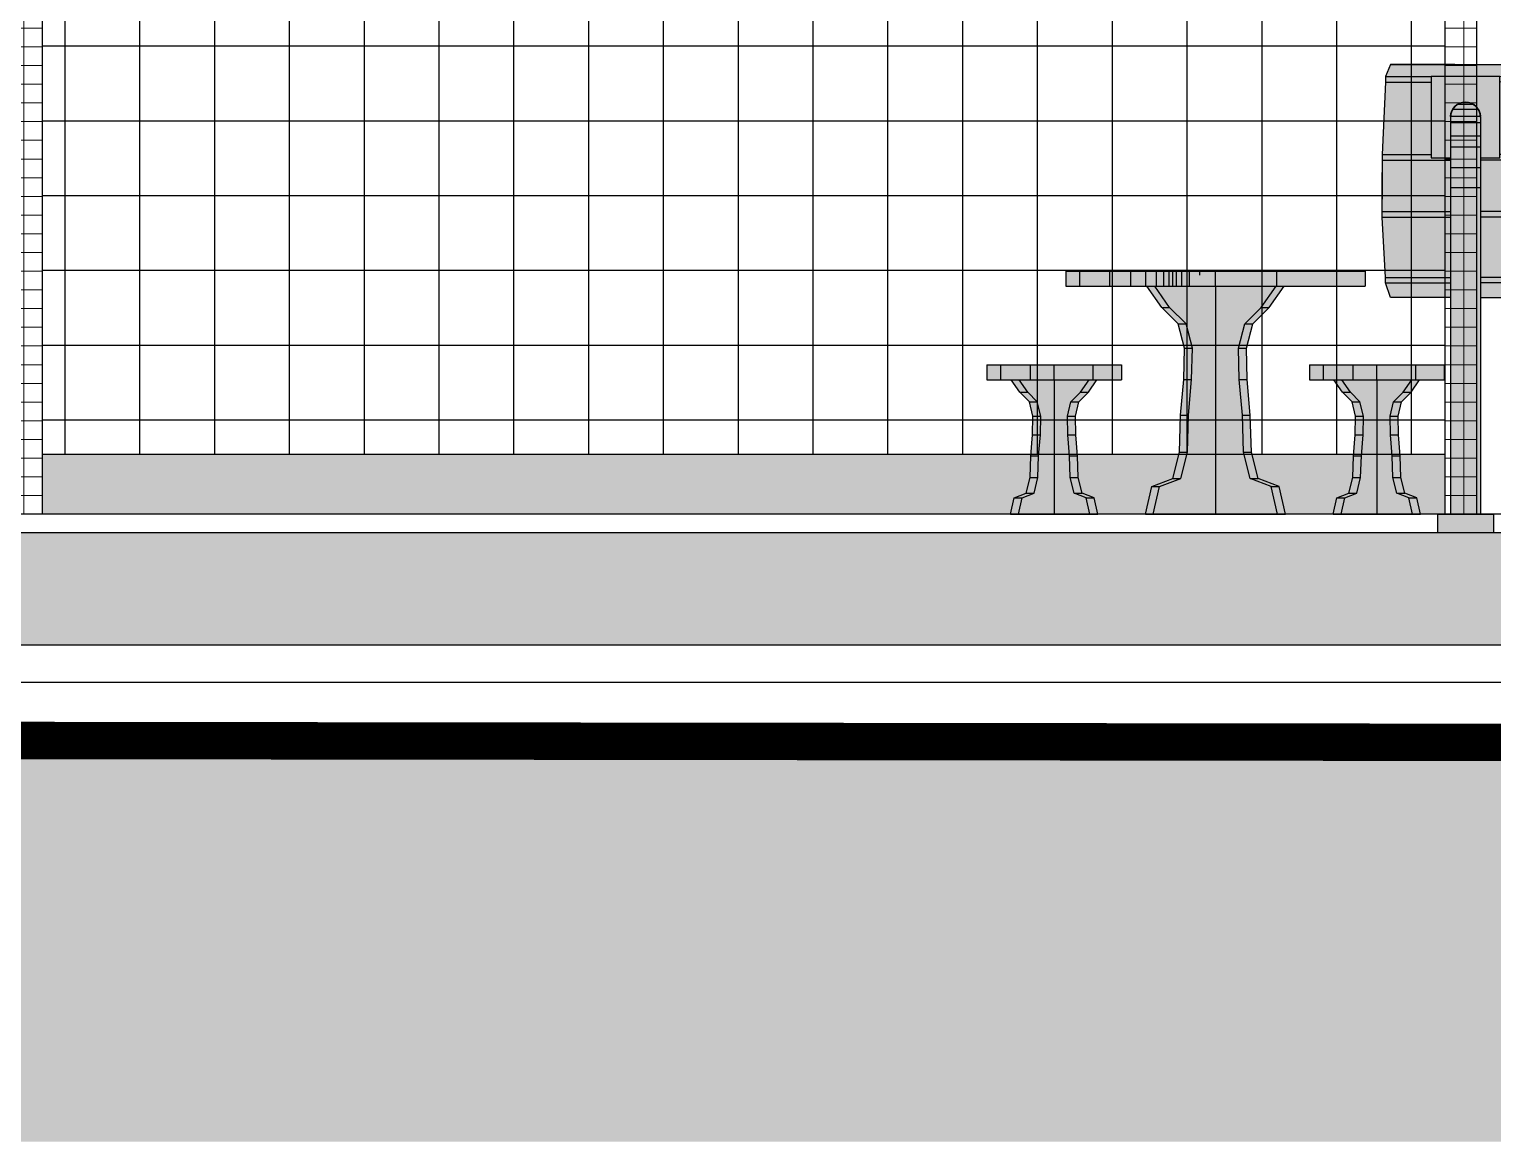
# Model space of a CAD drawing. Header units: metres. Extents: x 2304 to 3408, y 318 to 588.
# Drawn here: x 2776.248 to 2780.16, y 361.835 to 364.81 of the extents above; entities that cross this region are included whole.
import ezdxf

# ---------------------------------------------------------------- set-up
doc = ezdxf.new("R2010")
doc.units = ezdxf.units.M
doc.header["$LTSCALE"] = 5.5
doc.header["$MEASUREMENT"] = 0
for name, color, linetype, lineweight in [('HACH', 251, 'Continuous', 5), ('PENA 04', 4, 'Continuous', 25), ('PENA 05', 5, 'Continuous', 25)]:
    doc.layers.add(name, color=color, linetype=linetype, lineweight=lineweight)
for name, color, linetype in [('HACHURA', 251, 'Continuous'), ('HACHURA PISOS', 250, 'Continuous'), ('PENA 01', 1, 'Continuous'), ('PENA 02', 2, 'Continuous'), ('PENA 03', 3, 'Continuous'), ('PENA 06', 6, 'Continuous'), ('VEGETACAO', 84, 'Continuous')]:
    doc.layers.add(name, color=color, linetype=linetype)

# ---------------------------------------------------------------- blocks, each defined once
blk = doc.blocks.new('A$C72E55673')
at = {"true_color": 0xffffff}
h = blk.add_hatch(color=7, dxfattribs=at)
h.dxf.hatch_style = 1
h.paths.add_polyline_path([(0, 0.65), (-0.4, 0.65), (-0.4, 0.61), (0, 0.61)])
h.paths.add_polyline_path([(0.4, 0.65), (0, 0.65), (0, 0.61), (0.4, 0.61)])
h.paths.add_polyline_path([(0.1623, 0.61), (0, 0.61), (0, 0), (0.1662, 0), (0.1492, 0.0744), (0.0928, 0.0954), (0.0751, 0.166), (0.072, 0.265), (0.0638, 0.3603), (0.0618, 0.4441), (0.0783, 0.5096), (0.1226, 0.5528)])
h.paths.add_polyline_path([(0, 0.61), (-0.1623, 0.61), (-0.1226, 0.5528), (-0.0783, 0.5096), (-0.0618, 0.4441), (-0.0638, 0.3603), (-0.072, 0.265), (-0.0751, 0.166), (-0.0928, 0.0954), (-0.1492, 0.0744), (-0.1662, 0), (0, 0)])
h.paths.add_polyline_path([(-0.1623, 0.61), (-0.1835, 0.61), (-0.1438, 0.5528), (-0.1226, 0.5528)])
h.paths.add_polyline_path([(-0.1226, 0.5528), (-0.1438, 0.5528), (-0.0995, 0.5096), (-0.0783, 0.5096)], flags=17)
h.paths.add_polyline_path([(-0.0783, 0.5096), (-0.0995, 0.5096), (-0.083, 0.4441), (-0.0618, 0.4441)], flags=17)
h.paths.add_polyline_path([(-0.0618, 0.4441), (-0.083, 0.4441), (-0.085, 0.3603), (-0.0638, 0.3603)], flags=17)
h.paths.add_polyline_path([(-0.0638, 0.3603), (-0.085, 0.3603), (-0.0932, 0.265), (-0.072, 0.265)], flags=17)
h.paths.add_polyline_path([(-0.072, 0.265), (-0.0932, 0.265), (-0.0963, 0.166), (-0.0751, 0.166)], flags=17)
h.paths.add_polyline_path([(-0.0751, 0.166), (-0.0963, 0.166), (-0.114, 0.0954), (-0.0928, 0.0954)], flags=17)
h.paths.add_polyline_path([(-0.0928, 0.0954), (-0.114, 0.0954), (-0.1704, 0.0744), (-0.1492, 0.0744)])
h.paths.add_polyline_path([(-0.1492, 0.0744), (-0.1704, 0.0744), (-0.1874, 0), (-0.1662, 0)])
h.paths.add_polyline_path([(0.1835, 0.61), (0.1623, 0.61), (0.1226, 0.5528), (0.1438, 0.5528)])
h.paths.add_polyline_path([(0.1438, 0.5528), (0.1226, 0.5528), (0.0783, 0.5096), (0.0995, 0.5096)], flags=17)
h.paths.add_polyline_path([(0.0995, 0.5096), (0.0783, 0.5096), (0.0618, 0.4441), (0.083, 0.4441)], flags=17)
h.paths.add_polyline_path([(0.083, 0.4441), (0.0618, 0.4441), (0.0638, 0.3603), (0.085, 0.3603)], flags=17)
h.paths.add_polyline_path([(0.085, 0.3603), (0.0638, 0.3603), (0.072, 0.265), (0.0932, 0.265)], flags=17)
h.paths.add_polyline_path([(0.0932, 0.265), (0.072, 0.265), (0.0751, 0.166), (0.0963, 0.166)], flags=17)
h.paths.add_polyline_path([(0.0963, 0.166), (0.0751, 0.166), (0.0928, 0.0954), (0.114, 0.0954)], flags=17)
h.paths.add_polyline_path([(0.114, 0.0954), (0.0928, 0.0954), (0.1492, 0.0744), (0.1704, 0.0744)])
h.paths.add_polyline_path([(0.1704, 0.0744), (0.1492, 0.0744), (0.1662, 0), (0.1874, 0)])
h = blk.add_hatch(color=7, dxfattribs=at)
h.dxf.hatch_style = 1
h.paths.add_polyline_path([(-0.4313, 0.4), (-0.6113, 0.4), (-0.6113, 0.36), (-0.4313, 0.36)])
h.paths.add_polyline_path([(-0.4313, 0.36), (-0.5246, 0.36), (-0.5018, 0.3262), (-0.4763, 0.3007), (-0.4669, 0.2621), (-0.468, 0.2126), (-0.4727, 0.1564), (-0.4745, 0.098), (-0.4846, 0.0563), (-0.5171, 0.0439), (-0.5268, 0), (-0.4313, 0)])
h.paths.add_polyline_path([(-0.5246, 0.36), (-0.5458, 0.36), (-0.523, 0.3262), (-0.5018, 0.3262)])
h.paths.add_polyline_path([(-0.5018, 0.3262), (-0.523, 0.3262), (-0.4975, 0.3007), (-0.4763, 0.3007)], flags=17)
h.paths.add_polyline_path([(-0.4763, 0.3007), (-0.4975, 0.3007), (-0.4881, 0.2621), (-0.4669, 0.2621)], flags=17)
h.paths.add_polyline_path([(-0.4669, 0.2621), (-0.4881, 0.2621), (-0.4892, 0.2126), (-0.468, 0.2126)], flags=17)
h.paths.add_polyline_path([(-0.468, 0.2126), (-0.4892, 0.2126), (-0.4939, 0.1564), (-0.4727, 0.1564)], flags=17)
h.paths.add_polyline_path([(-0.4727, 0.1564), (-0.4939, 0.1564), (-0.4957, 0.098), (-0.4745, 0.098)], flags=17)
h.paths.add_polyline_path([(-0.4745, 0.098), (-0.4957, 0.098), (-0.5059, 0.0563), (-0.4846, 0.0563)], flags=17)
h.paths.add_polyline_path([(-0.4846, 0.0563), (-0.5059, 0.0563), (-0.5383, 0.0439), (-0.5171, 0.0439)])
h.paths.add_polyline_path([(-0.5171, 0.0439), (-0.5383, 0.0439), (-0.548, 0), (-0.5268, 0)])
h = blk.add_hatch(color=7, dxfattribs=at)
h.dxf.hatch_style = 1
h.paths.add_polyline_path([(-0.4313, 0.4), (-0.2513, 0.4), (-0.2513, 0.36), (-0.4313, 0.36)])
h.paths.add_polyline_path([(-0.4313, 0.36), (-0.3381, 0.36), (-0.3609, 0.3262), (-0.3864, 0.3007), (-0.3958, 0.2621), (-0.3947, 0.2126), (-0.39, 0.1564), (-0.3882, 0.098), (-0.378, 0.0563), (-0.3456, 0.0439), (-0.3359, 0), (-0.4313, 0)])
h.paths.add_polyline_path([(-0.3381, 0.36), (-0.3169, 0.36), (-0.3397, 0.3262), (-0.3609, 0.3262)])
h.paths.add_polyline_path([(-0.3609, 0.3262), (-0.3397, 0.3262), (-0.3651, 0.3007), (-0.3864, 0.3007)], flags=17)
h.paths.add_polyline_path([(-0.3864, 0.3007), (-0.3651, 0.3007), (-0.3746, 0.2621), (-0.3958, 0.2621)], flags=17)
h.paths.add_polyline_path([(-0.3958, 0.2621), (-0.3746, 0.2621), (-0.3735, 0.2126), (-0.3947, 0.2126)], flags=17)
h.paths.add_polyline_path([(-0.3947, 0.2126), (-0.3735, 0.2126), (-0.3688, 0.1564), (-0.39, 0.1564)], flags=17)
h.paths.add_polyline_path([(-0.39, 0.1564), (-0.3688, 0.1564), (-0.367, 0.098), (-0.3882, 0.098)], flags=17)
h.paths.add_polyline_path([(-0.3882, 0.098), (-0.367, 0.098), (-0.3568, 0.0563), (-0.378, 0.0563)], flags=17)
h.paths.add_polyline_path([(-0.378, 0.0563), (-0.3568, 0.0563), (-0.3244, 0.0439), (-0.3456, 0.0439)])
h.paths.add_polyline_path([(-0.3456, 0.0439), (-0.3244, 0.0439), (-0.3147, 0), (-0.3359, 0)])
h = blk.add_hatch(color=7, dxfattribs=at)
h.dxf.hatch_style = 1
h.paths.add_polyline_path([(0.4313, 0.4), (0.2513, 0.4), (0.2513, 0.36), (0.4313, 0.36)])
h.paths.add_polyline_path([(0.4313, 0.36), (0.3381, 0.36), (0.3609, 0.3262), (0.3864, 0.3007), (0.3958, 0.2621), (0.3947, 0.2126), (0.39, 0.1564), (0.3882, 0.098), (0.378, 0.0563), (0.3456, 0.0439), (0.3359, 0), (0.4313, 0)])
h.paths.add_polyline_path([(0.3381, 0.36), (0.3169, 0.36), (0.3397, 0.3262), (0.3609, 0.3262)])
h.paths.add_polyline_path([(0.3609, 0.3262), (0.3397, 0.3262), (0.3651, 0.3007), (0.3864, 0.3007)], flags=17)
h.paths.add_polyline_path([(0.3864, 0.3007), (0.3651, 0.3007), (0.3746, 0.2621), (0.3958, 0.2621)], flags=17)
h.paths.add_polyline_path([(0.3958, 0.2621), (0.3746, 0.2621), (0.3735, 0.2126), (0.3947, 0.2126)], flags=17)
h.paths.add_polyline_path([(0.3947, 0.2126), (0.3735, 0.2126), (0.3688, 0.1564), (0.39, 0.1564)], flags=17)
h.paths.add_polyline_path([(0.39, 0.1564), (0.3688, 0.1564), (0.367, 0.098), (0.3882, 0.098)], flags=17)
h.paths.add_polyline_path([(0.3882, 0.098), (0.367, 0.098), (0.3568, 0.0563), (0.378, 0.0563)], flags=17)
h.paths.add_polyline_path([(0.378, 0.0563), (0.3568, 0.0563), (0.3244, 0.0439), (0.3456, 0.0439)])
h.paths.add_polyline_path([(0.3456, 0.0439), (0.3244, 0.0439), (0.3147, 0), (0.3359, 0)])
h = blk.add_hatch(color=7, dxfattribs=at)
h.dxf.hatch_style = 1
h.paths.add_polyline_path([(0.4313, 0.4), (0.6113, 0.4), (0.6113, 0.36), (0.4313, 0.36)])
h.paths.add_polyline_path([(0.4313, 0.36), (0.5246, 0.36), (0.5018, 0.3262), (0.4763, 0.3007), (0.4669, 0.2621), (0.468, 0.2126), (0.4727, 0.1564), (0.4745, 0.098), (0.4846, 0.0563), (0.5171, 0.0439), (0.5268, 0), (0.4313, 0)])
h.paths.add_polyline_path([(0.5246, 0.36), (0.5458, 0.36), (0.523, 0.3262), (0.5018, 0.3262)])
h.paths.add_polyline_path([(0.5018, 0.3262), (0.523, 0.3262), (0.4975, 0.3007), (0.4763, 0.3007)], flags=17)
h.paths.add_polyline_path([(0.4763, 0.3007), (0.4975, 0.3007), (0.4881, 0.2621), (0.4669, 0.2621)], flags=17)
h.paths.add_polyline_path([(0.4669, 0.2621), (0.4881, 0.2621), (0.4892, 0.2126), (0.468, 0.2126)], flags=17)
h.paths.add_polyline_path([(0.468, 0.2126), (0.4892, 0.2126), (0.4939, 0.1564), (0.4727, 0.1564)], flags=17)
h.paths.add_polyline_path([(0.4727, 0.1564), (0.4939, 0.1564), (0.4957, 0.098), (0.4745, 0.098)], flags=17)
h.paths.add_polyline_path([(0.4745, 0.098), (0.4957, 0.098), (0.5059, 0.0563), (0.4846, 0.0563)], flags=17)
h.paths.add_polyline_path([(0.4846, 0.0563), (0.5059, 0.0563), (0.5383, 0.0439), (0.5171, 0.0439)])
h.paths.add_polyline_path([(0.5171, 0.0439), (0.5383, 0.0439), (0.548, 0), (0.5268, 0)])
at = {"layer": 'HACHURA PISOS'}
h = blk.add_hatch(dxfattribs=at)
h.set_pattern_fill('HACH22,_O', color=256, scale=0.01, pattern_type=2)
h.set_pattern_definition([(90, (-0.39, 0.61), (-1.8168, 1e-16), []), (90, (-0.3759, 0.61), (-1.8168, 1e-16), []), (90, (-0.3559, 0.61), (-1.8168, 1e-16), []), (90, (-0.3276, 0.61), (-1.8168, 1e-16), []), (90, (-0.2876, 0.61), (-1.8168, 1e-16), []), (90, (-0.231, 0.61), (-1.8168, 1e-16), []), (90, (-0.151, 0.61), (-1.8168, 1e-16), []), (90, (-0.0379, 0.61), (-1.8168, 1e-16), []), (90, (0.1221, 0.61), (-1.8168, 1e-16), []), (90, (0.3484, 0.61), (-1.8168, 1e-16), []), (90, (0.6684, 0.61), (-1.8168, 1e-16), []), (90, (0.8947, 0.61), (-1.8168, 1e-16), []), (90, (1.0547, 0.61), (-1.8168, 1e-16), []), (90, (1.1678, 0.61), (-1.8168, 1e-16), []), (90, (1.2478, 0.61), (-1.8168, 1e-16), []), (90, (1.3044, 0.61), (-1.8168, 1e-16), []), (90, (1.3444, 0.61), (-1.8168, 1e-16), []), (90, (1.3727, 0.61), (-1.8168, 1e-16), []), (90, (1.3927, 0.61), (-1.8168, 1e-16), []), (90, (1.4068, 0.61), (-1.8168, 1e-16), []), (90, (1.4168, 0.61), (-1.8168, 1e-16), [])])
h.paths.add_polyline_path([(-0.0384, 0.65), (-0.4, 0.65), (-0.4, 0.61), (-0.0496, 0.61)])
h = blk.add_hatch(dxfattribs=at)
h.set_pattern_fill('HACH22,_O', color=256, scale=0.01, pattern_type=2)
h.set_pattern_definition([(90, (0.39, 0.61), (1.8168, -1e-16), []), (90, (0.3759, 0.61), (1.8168, -1e-16), []), (90, (0.3559, 0.61), (1.8168, -1e-16), []), (90, (0.3276, 0.61), (1.8168, -1e-16), []), (90, (0.2876, 0.61), (1.8168, -1e-16), []), (90, (0.231, 0.61), (1.8168, -1e-16), []), (90, (0.151, 0.61), (1.8168, -1e-16), []), (90, (0.0379, 0.61), (1.8168, -1e-16), []), (90, (-0.1221, 0.61), (1.8168, -1e-16), []), (90, (-0.3484, 0.61), (1.8168, -1e-16), []), (90, (-0.6684, 0.61), (1.8168, -1e-16), []), (90, (-0.8947, 0.61), (1.8168, -1e-16), []), (90, (-1.0547, 0.61), (1.8168, -1e-16), []), (90, (-1.1678, 0.61), (1.8168, -1e-16), []), (90, (-1.2478, 0.61), (1.8168, -1e-16), []), (90, (-1.3044, 0.61), (1.8168, -1e-16), []), (90, (-1.3444, 0.61), (1.8168, -1e-16), []), (90, (-1.3727, 0.61), (1.8168, -1e-16), []), (90, (-1.3927, 0.61), (1.8168, -1e-16), []), (90, (-1.4068, 0.61), (1.8168, -1e-16), []), (90, (-1.4168, 0.61), (1.8168, -1e-16), [])])
h.paths.add_polyline_path([(0.0384, 0.65), (0.4, 0.65), (0.4, 0.61), (0.0496, 0.61)])
h = blk.add_hatch(dxfattribs=at)
h.set_pattern_fill('HACH22,_O', color=256, scale=0.01, pattern_type=2)
h.set_pattern_definition([(90, (-0.6013, 0.36), (-1.8168, 1e-16), []), (90, (-0.5872, 0.36), (-1.8168, 1e-16), []), (90, (-0.5672, 0.36), (-1.8168, 1e-16), []), (90, (-0.539, 0.36), (-1.8168, 1e-16), []), (90, (-0.499, 0.36), (-1.8168, 1e-16), []), (90, (-0.4423, 0.36), (-1.8168, 1e-16), []), (90, (-0.3623, 0.36), (-1.8168, 1e-16), []), (90, (-0.2492, 0.36), (-1.8168, 1e-16), []), (90, (-0.0892, 0.36), (-1.8168, 1e-16), []), (90, (0.137, 0.36), (-1.8168, 1e-16), []), (90, (0.457, 0.36), (-1.8168, 1e-16), []), (90, (0.6834, 0.36), (-1.8168, 1e-16), []), (90, (0.8434, 0.36), (-1.8168, 1e-16), []), (90, (0.9565, 0.36), (-1.8168, 1e-16), []), (90, (1.0365, 0.36), (-1.8168, 1e-16), []), (90, (1.093, 0.36), (-1.8168, 1e-16), []), (90, (1.133, 0.36), (-1.8168, 1e-16), []), (90, (1.1614, 0.36), (-1.8168, 1e-16), []), (90, (1.1814, 0.36), (-1.8168, 1e-16), []), (90, (1.1955, 0.36), (-1.8168, 1e-16), []), (90, (1.2055, 0.36), (-1.8168, 1e-16), [])])
h.paths.add_polyline_path([(-0.454, 0.4), (-0.6113, 0.4), (-0.6113, 0.36), (-0.4603, 0.36)])
h = blk.add_hatch(dxfattribs=at)
h.set_pattern_fill('HACH22,_O', color=256, scale=0.01, pattern_type=2)
h.set_pattern_definition([(90, (-0.2613, 0.36), (1.8168, 1e-16), []), (90, (-0.2754, 0.36), (1.8168, 1e-16), []), (90, (-0.2954, 0.36), (1.8168, 1e-16), []), (90, (-0.3237, 0.36), (1.8168, 1e-16), []), (90, (-0.3637, 0.36), (1.8168, 1e-16), []), (90, (-0.4203, 0.36), (1.8168, 1e-16), []), (90, (-0.5003, 0.36), (1.8168, 1e-16), []), (90, (-0.6134, 0.36), (1.8168, 1e-16), []), (90, (-0.7734, 0.36), (1.8168, 1e-16), []), (90, (-0.9997, 0.36), (1.8168, 1e-16), []), (90, (-1.3197, 0.36), (1.8168, 1e-16), []), (90, (-1.546, 0.36), (1.8168, 1e-16), []), (90, (-1.706, 0.36), (1.8168, 1e-16), []), (90, (-1.8191, 0.36), (1.8168, 1e-16), []), (90, (-1.8991, 0.36), (1.8168, 1e-16), []), (90, (-1.9557, 0.36), (1.8168, 1e-16), []), (90, (-1.9957, 0.36), (1.8168, 1e-16), []), (90, (-2.024, 0.36), (1.8168, 1e-16), []), (90, (-2.044, 0.36), (1.8168, 1e-16), []), (90, (-2.0581, 0.36), (1.8168, 1e-16), []), (90, (-2.0681, 0.36), (1.8168, 1e-16), [])])
h.paths.add_polyline_path([(-0.4086, 0.4), (-0.2513, 0.4), (-0.2513, 0.36), (-0.4024, 0.36)])
h = blk.add_hatch(dxfattribs=at)
h.set_pattern_fill('HACH22,_O', color=256, scale=0.01, pattern_type=2)
h.set_pattern_definition([(90, (0.2613, 0.36), (-1.8168, 1e-16), []), (90, (0.2754, 0.36), (-1.8168, 1e-16), []), (90, (0.2954, 0.36), (-1.8168, 1e-16), []), (90, (0.3237, 0.36), (-1.8168, 1e-16), []), (90, (0.3637, 0.36), (-1.8168, 1e-16), []), (90, (0.4203, 0.36), (-1.8168, 1e-16), []), (90, (0.5003, 0.36), (-1.8168, 1e-16), []), (90, (0.6134, 0.36), (-1.8168, 1e-16), []), (90, (0.7734, 0.36), (-1.8168, 1e-16), []), (90, (0.9997, 0.36), (-1.8168, 1e-16), []), (90, (1.3197, 0.36), (-1.8168, 1e-16), []), (90, (1.546, 0.36), (-1.8168, 1e-16), []), (90, (1.706, 0.36), (-1.8168, 1e-16), []), (90, (1.8191, 0.36), (-1.8168, 1e-16), []), (90, (1.8991, 0.36), (-1.8168, 1e-16), []), (90, (1.9557, 0.36), (-1.8168, 1e-16), []), (90, (1.9957, 0.36), (-1.8168, 1e-16), []), (90, (2.024, 0.36), (-1.8168, 1e-16), []), (90, (2.044, 0.36), (-1.8168, 1e-16), []), (90, (2.0581, 0.36), (-1.8168, 1e-16), []), (90, (2.0681, 0.36), (-1.8168, 1e-16), [])])
h.paths.add_polyline_path([(0.4086, 0.4), (0.2513, 0.4), (0.2513, 0.36), (0.4024, 0.36)])
h = blk.add_hatch(dxfattribs=at)
h.set_pattern_fill('HACH22,_O', color=256, scale=0.01, pattern_type=2)
h.set_pattern_definition([(90, (0.6013, 0.36), (1.8168, 1e-16), []), (90, (0.5872, 0.36), (1.8168, 1e-16), []), (90, (0.5672, 0.36), (1.8168, 1e-16), []), (90, (0.539, 0.36), (1.8168, 1e-16), []), (90, (0.499, 0.36), (1.8168, 1e-16), []), (90, (0.4423, 0.36), (1.8168, 1e-16), []), (90, (0.3623, 0.36), (1.8168, 1e-16), []), (90, (0.2492, 0.36), (1.8168, 1e-16), []), (90, (0.0892, 0.36), (1.8168, 1e-16), []), (90, (-0.137, 0.36), (1.8168, 1e-16), []), (90, (-0.457, 0.36), (1.8168, 1e-16), []), (90, (-0.6834, 0.36), (1.8168, 1e-16), []), (90, (-0.8434, 0.36), (1.8168, 1e-16), []), (90, (-0.9565, 0.36), (1.8168, 1e-16), []), (90, (-1.0365, 0.36), (1.8168, 1e-16), []), (90, (-1.093, 0.36), (1.8168, 1e-16), []), (90, (-1.133, 0.36), (1.8168, 1e-16), []), (90, (-1.1614, 0.36), (1.8168, 1e-16), []), (90, (-1.1814, 0.36), (1.8168, 1e-16), []), (90, (-1.1955, 0.36), (1.8168, 1e-16), []), (90, (-1.2055, 0.36), (1.8168, 1e-16), [])])
h.paths.add_polyline_path([(0.454, 0.4), (0.6113, 0.4), (0.6113, 0.36), (0.4603, 0.36)])
for p, q in [((0, 0.61), (0, 0.65)), ((-0.4313, 0.36), (-0.4313, 0.4)), ((0.4313, 0.36), (0.4313, 0.4))]:
    blk.add_line(p, q, dxfattribs=at)
at = {"layer": 'PENA 02'}
for p, q in [((-0.1438, 0.5528), (-0.1835, 0.61)), ((-0.1226, 0.5528), (-0.1623, 0.61)), ((0, 0.61), (0, 0)), ((0.1226, 0.5528), (0.1623, 0.61)), ((0.1438, 0.5528), (0.1835, 0.61)), ((-0.0995, 0.5096), (-0.1438, 0.5528)), ((-0.1438, 0.5528), (-0.1226, 0.5528)), ((-0.0783, 0.5096), (-0.1226, 0.5528)), ((0.0783, 0.5096), (0.1226, 0.5528)), ((0.0995, 0.5096), (0.1438, 0.5528)), ((0.1226, 0.5528), (0.1438, 0.5528)), ((-0.083, 0.4441), (-0.0995, 0.5096)), ((-0.0995, 0.5096), (-0.0783, 0.5096)), ((-0.0618, 0.4441), (-0.0783, 0.5096)), ((0.0618, 0.4441), (0.0783, 0.5096)), ((0.0783, 0.5096), (0.0995, 0.5096)), ((0.083, 0.4441), (0.0995, 0.5096)), ((-0.085, 0.3603), (-0.083, 0.4441)), ((-0.083, 0.4441), (-0.0618, 0.4441)), ((-0.0638, 0.3603), (-0.0618, 0.4441)), ((0.0618, 0.4441), (0.083, 0.4441)), ((0.0638, 0.3603), (0.0618, 0.4441)), ((0.085, 0.3603), (0.083, 0.4441)), ((-0.523, 0.3262), (-0.5458, 0.36)), ((-0.5018, 0.3262), (-0.5246, 0.36)), ((-0.4313, 0.36), (-0.4313, 0)), ((-0.3609, 0.3262), (-0.3381, 0.36)), ((-0.3397, 0.3262), (-0.3169, 0.36)), ((-0.0932, 0.265), (-0.085, 0.3603)), ((-0.085, 0.3603), (-0.0638, 0.3603)), ((-0.072, 0.265), (-0.0638, 0.3603)), ((0.0638, 0.3603), (0.085, 0.3603)), ((0.072, 0.265), (0.0638, 0.3603)), ((0.0932, 0.265), (0.085, 0.3603)), ((0.3397, 0.3262), (0.3169, 0.36)), ((0.3609, 0.3262), (0.3381, 0.36)), ((0.4313, 0.36), (0.4313, 0)), ((0.5018, 0.3262), (0.5246, 0.36)), ((0.523, 0.3262), (0.5458, 0.36)), ((-0.4975, 0.3007), (-0.523, 0.3262)), ((-0.523, 0.3262), (-0.5018, 0.3262)), ((-0.4763, 0.3007), (-0.5018, 0.3262)), ((-0.3864, 0.3007), (-0.3609, 0.3262)), ((-0.3651, 0.3007), (-0.3397, 0.3262)), ((-0.3609, 0.3262), (-0.3397, 0.3262)), ((0.3651, 0.3007), (0.3397, 0.3262)), ((0.3397, 0.3262), (0.3609, 0.3262)), ((0.3864, 0.3007), (0.3609, 0.3262)), ((0.4763, 0.3007), (0.5018, 0.3262)), ((0.4975, 0.3007), (0.523, 0.3262)), ((0.5018, 0.3262), (0.523, 0.3262)), ((-0.4881, 0.2621), (-0.4975, 0.3007)), ((-0.4975, 0.3007), (-0.4763, 0.3007)), ((-0.4669, 0.2621), (-0.4763, 0.3007)), ((-0.3958, 0.2621), (-0.3864, 0.3007)), ((-0.3864, 0.3007), (-0.3651, 0.3007)), ((-0.3746, 0.2621), (-0.3651, 0.3007)), ((0.3746, 0.2621), (0.3651, 0.3007)), ((0.3651, 0.3007), (0.3864, 0.3007)), ((0.3958, 0.2621), (0.3864, 0.3007)), ((0.4669, 0.2621), (0.4763, 0.3007)), ((0.4763, 0.3007), (0.4975, 0.3007)), ((0.4881, 0.2621), (0.4975, 0.3007)), ((-0.4892, 0.2126), (-0.4881, 0.2621)), ((-0.4881, 0.2621), (-0.4669, 0.2621)), ((-0.468, 0.2126), (-0.4669, 0.2621)), ((-0.3958, 0.2621), (-0.3746, 0.2621)), ((-0.3947, 0.2126), (-0.3958, 0.2621)), ((-0.3735, 0.2126), (-0.3746, 0.2621)), ((-0.0963, 0.166), (-0.0932, 0.265)), ((-0.0932, 0.265), (-0.072, 0.265)), ((-0.0751, 0.166), (-0.072, 0.265)), ((0.072, 0.265), (0.0932, 0.265)), ((0.0751, 0.166), (0.072, 0.265)), ((0.0963, 0.166), (0.0932, 0.265)), ((0.3735, 0.2126), (0.3746, 0.2621)), ((0.3746, 0.2621), (0.3958, 0.2621)), ((0.3947, 0.2126), (0.3958, 0.2621)), ((0.4669, 0.2621), (0.4881, 0.2621)), ((0.468, 0.2126), (0.4669, 0.2621)), ((0.4892, 0.2126), (0.4881, 0.2621)), ((-0.4939, 0.1564), (-0.4892, 0.2126)), ((-0.4892, 0.2126), (-0.468, 0.2126)), ((-0.4727, 0.1564), (-0.468, 0.2126)), ((-0.3947, 0.2126), (-0.3735, 0.2126)), ((-0.39, 0.1564), (-0.3947, 0.2126)), ((-0.3688, 0.1564), (-0.3735, 0.2126)), ((0.3688, 0.1564), (0.3735, 0.2126)), ((0.3735, 0.2126), (0.3947, 0.2126)), ((0.39, 0.1564), (0.3947, 0.2126)), ((0.468, 0.2126), (0.4892, 0.2126)), ((0.4727, 0.1564), (0.468, 0.2126)), ((0.4939, 0.1564), (0.4892, 0.2126)), ((-0.114, 0.0954), (-0.0963, 0.166)), ((-0.0963, 0.166), (-0.0751, 0.166)), ((-0.0928, 0.0954), (-0.0751, 0.166)), ((0.0928, 0.0954), (0.0751, 0.166)), ((0.0751, 0.166), (0.0963, 0.166)), ((0.114, 0.0954), (0.0963, 0.166)), ((-0.4957, 0.098), (-0.4939, 0.1564)), ((-0.4939, 0.1564), (-0.4727, 0.1564)), ((-0.4745, 0.098), (-0.4727, 0.1564)), ((-0.39, 0.1564), (-0.3688, 0.1564)), ((-0.3882, 0.098), (-0.39, 0.1564)), ((-0.367, 0.098), (-0.3688, 0.1564)), ((0.367, 0.098), (0.3688, 0.1564)), ((0.3688, 0.1564), (0.39, 0.1564)), ((0.3882, 0.098), (0.39, 0.1564)), ((0.4727, 0.1564), (0.4939, 0.1564)), ((0.4745, 0.098), (0.4727, 0.1564)), ((0.4957, 0.098), (0.4939, 0.1564)), ((-0.5059, 0.0563), (-0.4957, 0.098)), ((-0.4957, 0.098), (-0.4745, 0.098)), ((-0.4846, 0.0563), (-0.4745, 0.098)), ((-0.3882, 0.098), (-0.367, 0.098)), ((-0.378, 0.0563), (-0.3882, 0.098)), ((-0.3568, 0.0563), (-0.367, 0.098)), ((-0.1704, 0.0744), (-0.114, 0.0954)), ((-0.1492, 0.0744), (-0.0928, 0.0954)), ((-0.114, 0.0954), (-0.0928, 0.0954)), ((0.1492, 0.0744), (0.0928, 0.0954)), ((0.0928, 0.0954), (0.114, 0.0954)), ((0.1704, 0.0744), (0.114, 0.0954)), ((0.3568, 0.0563), (0.367, 0.098)), ((0.367, 0.098), (0.3882, 0.098)), ((0.378, 0.0563), (0.3882, 0.098)), ((0.4745, 0.098), (0.4957, 0.098)), ((0.4846, 0.0563), (0.4745, 0.098)), ((0.5059, 0.0563), (0.4957, 0.098)), ((-0.548, 0), (-0.5383, 0.0439)), ((-0.5383, 0.0439), (-0.5059, 0.0563)), ((-0.5383, 0.0439), (-0.5171, 0.0439)), ((-0.5268, 0), (-0.5171, 0.0439)), ((-0.5171, 0.0439), (-0.4846, 0.0563)), ((-0.5059, 0.0563), (-0.4846, 0.0563)), ((-0.378, 0.0563), (-0.3568, 0.0563)), ((-0.3456, 0.0439), (-0.378, 0.0563)), ((-0.3244, 0.0439), (-0.3568, 0.0563)), ((-0.3456, 0.0439), (-0.3244, 0.0439)), ((-0.3359, 0), (-0.3456, 0.0439)), ((-0.3147, 0), (-0.3244, 0.0439)), ((-0.1874, 0), (-0.1704, 0.0744)), ((-0.1704, 0.0744), (-0.1492, 0.0744)), ((-0.1662, 0), (-0.1492, 0.0744)), ((0.1662, 0), (0.1492, 0.0744)), ((0.1492, 0.0744), (0.1704, 0.0744)), ((0.1874, 0), (0.1704, 0.0744)), ((0.3147, 0), (0.3244, 0.0439)), ((0.3244, 0.0439), (0.3568, 0.0563)), ((0.3244, 0.0439), (0.3456, 0.0439)), ((0.3359, 0), (0.3456, 0.0439)), ((0.3456, 0.0439), (0.378, 0.0563)), ((0.3568, 0.0563), (0.378, 0.0563)), ((0.4846, 0.0563), (0.5059, 0.0563)), ((0.5171, 0.0439), (0.4846, 0.0563)), ((0.5383, 0.0439), (0.5059, 0.0563)), ((0.5171, 0.0439), (0.5383, 0.0439)), ((0.5268, 0), (0.5171, 0.0439)), ((0.548, 0), (0.5383, 0.0439)), ((-0.548, 0), (-0.3147, 0)), ((-0.1874, 0), (0.1874, 0)), ((0.3147, 0), (0.548, 0))]:
    blk.add_line(p, q, dxfattribs=at)
at = {"layer": 'PENA 03'}
for p, q in [((-0.4, 0.65), (-0.4, 0.61)), ((-0.4, 0.65), (0.4, 0.65)), ((0.4, 0.65), (0.4, 0.61)), ((-0.4, 0.61), (0.4, 0.61)), ((-0.6113, 0.4), (-0.6113, 0.36)), ((-0.6113, 0.4), (-0.2513, 0.4)), ((-0.2513, 0.4), (-0.2513, 0.36)), ((0.2513, 0.4), (0.2513, 0.36)), ((0.2513, 0.4), (0.6113, 0.4)), ((0.6113, 0.4), (0.6113, 0.36)), ((-0.6113, 0.36), (-0.2513, 0.36)), ((0.2513, 0.36), (0.6113, 0.36))]:
    blk.add_line(p, q, dxfattribs=at)
blk = doc.blocks.new('A$C1E2B3A06')
at = {"layer": 'HACH', "true_color": 0xffffff}
h = blk.add_hatch(color=7, dxfattribs=at)
h.dxf.hatch_style = 1
h.paths.add_polyline_path([(0.148, 1.0283), (0.148, 1.0433), (0.1384, 1.237), (0.1384, 1.252), (0.125, 1.2842), (-0.1034, 1.2842), (-0.275, 1.2842), (-0.2884, 1.252), (-0.2884, 1.237), (-0.298, 1.0433), (-0.298, 1.0283), (-0.298, 0.9951), (-0.298, 0.8911), (-0.298, 0.8761), (-0.2884, 0.7151), (-0.2884, 0.7001), (-0.275, 0.6613), (-0.115, 0.6613), (-0.115, 0.0815), (-0.15, 0.0815), (-0.15, 0.0316), (0, 0.0315), (0, 0.0815), (-0.035, 0.0815), (-0.035, 0.6613), (0.125, 0.6613), (0.1384, 0.7001), (0.1384, 0.7151), (0.148, 0.8761), (0.148, 0.8911), (0.148, 0.9243)])
blk.add_lwpolyline([(-0.035, 1.1455), (-0.115, 1.1455, -0.956245)], format="xyb", close=True)
at = {"layer": 'HACHURA PISOS'}
for p, q in [((-0.0533, 1.1774), (-0.0967, 1.1774)), ((-0.035, 1.1455), (-0.115, 1.1455)), ((-0.0404, 1.1639), (-0.1096, 1.1639)), ((-0.035, 1.1284), (-0.115, 1.1284)), ((-0.035, 1.0929), (-0.115, 1.0929)), ((-0.035, 1.0635), (-0.115, 1.0635)), ((-0.035, 1.0084), (-0.115, 1.0084)), ((-0.035, 0.9546), (-0.115, 0.9546))]:
    blk.add_line(p, q, dxfattribs=at)
at = {"layer": 'PENA 01'}
for p, q in [((-0.2884, 1.252), (-0.1668, 1.252)), ((-0.2884, 1.237), (-0.1668, 1.237)), ((0.1384, 1.252), (0.0168, 1.237)), ((0.1384, 1.237), (0.0168, 1.252)), ((-0.298, 1.0433), (-0.1668, 1.0433)), ((-0.298, 1.0283), (-0.115, 1.0283)), ((0.148, 1.0283), (-0.035, 1.0283)), ((0.148, 1.0433), (0.0168, 1.0433)), ((-0.298, 0.8911), (-0.115, 0.8911)), ((-0.298, 0.8761), (-0.115, 0.8761)), ((0.148, 0.8911), (-0.035, 0.8911)), ((0.148, 0.8761), (-0.035, 0.8761)), ((-0.2884, 0.7151), (-0.115, 0.7151)), ((0.1384, 0.7151), (-0.035, 0.7151)), ((-0.2884, 0.7001), (-0.115, 0.7001)), ((0.1384, 0.7001), (-0.035, 0.7001))]:
    blk.add_line(p, q, dxfattribs=at)
at = {"layer": 'PENA 03'}
for points in [[(-0.1034, 1.2842), (-0.275, 1.2842), (-0.2884, 1.252), (-0.2884, 1.237), (-0.298, 1.0433), (-0.298, 1.0283), (-0.298, 0.9243)], [(-0.275, 1.2842), (0.125, 1.2842)], [(-0.0466, 1.2842), (0.125, 1.2842), (0.1384, 1.252), (0.1384, 1.237), (0.148, 1.0433), (0.148, 1.0283), (0.148, 0.9243)], [(-0.115, 0.6613), (-0.275, 0.6613), (-0.2884, 0.7001), (-0.2884, 0.7151), (-0.298, 0.8761), (-0.298, 0.8911), (-0.298, 0.9951)], [(-0.035, 0.6613), (0.125, 0.6613), (0.1384, 0.7001), (0.1384, 0.7151), (0.148, 0.8761), (0.148, 0.8911), (0.148, 0.9951)]]:
    blk.add_lwpolyline(points, dxfattribs=at)
at = {"layer": 'PENA 04'}
for p, q in [((-0.115, 1.1438), (-0.115, 0.0815)), ((-0.035, 1.1438), (-0.035, 0.0815)), ((-0.15, 0.0815), (0, 0.0815)), ((-0.15, 0.0815), (-0.15, 0.0316)), ((0, 0.0815), (0, 0.0316))]:
    blk.add_line(p, q, dxfattribs=at)
blk.add_lwpolyline([(-0.035, 1.0351), (0.0168, 1.0351), (0.0168, 1.252), (-0.1668, 1.252), (-0.1668, 1.0351), (-0.115, 1.0351)], dxfattribs=at)
blk.add_arc((-0.075, 1.1438), 0.04, 0, 180, dxfattribs=at)

msp = doc.modelspace()

# ---------------------------------------------------------------- hatches: boundary and pattern name
at = {"layer": 'HACHURA', "ltscale": 1.5}
h = msp.add_hatch(dxfattribs=at)
h.set_pattern_fill('_USER', color=256, scale=0.2, style=0, double=1, pattern_type=0)
h.set_pattern_definition([(0, (2497.74334, 10.3651), (0, 0.2), []), (90, (2497.74334, 10.3651), (-0.2, 1e-17), [])])
h.paths.add_polyline_path([(2778.0828, 364.9627), (2776.2828, 364.9627), (2776.2828, 363.6727), (2778.0828, 363.6727)])
h.paths.add_polyline_path([(2778.2328, 364.9627), (2778.0828, 364.9627), (2778.0828, 363.6727), (2778.2328, 363.6727)])
h.paths.add_polyline_path([(2780.0328, 364.9602), (2780.0303, 364.9627), (2778.2328, 364.9627), (2778.2328, 363.6727), (2780.0328, 363.6727)])
h.paths.add_polyline_path([(2778.2328, 366.1127), (2778.0828, 366.1127), (2778.0828, 364.9627), (2778.2328, 364.9627)])
h = msp.add_hatch(dxfattribs=at)
h.set_pattern_fill('AR-SAND', color=256, scale=0.1, style=0, double=1)
h.set_pattern_definition([(37.5, (2776.28279, 363.51274), (-0.0062993, 0.1926824), [0, -0.152, 0, -0.17, 0, -0.1625]), (7.5, (2776.28279, 363.51274), (0.1769777, 0.2822146), [0, -0.082, 0, -0.137, 0, -0.0525]), (327.5, (2776.15979, 363.51274), (0.3114142, 0.0005659), [0, -0.05, 0, -0.18, 0, -0.235]), (317.5, (2776.1598, 363.51274), (0.3006127, 0.0877676), [0, -0.025, 0, -0.118, 0, -0.135])])
h.paths.add_polyline_path([(2776.2828, 363.6727), (2776.2828, 363.5127), (2780.0328, 363.5127), (2780.0328, 363.6727)])
h.paths.add_polyline_path([(2780.2828, 363.6727), (2780.2828, 363.5127), (2784.0328, 363.5127), (2784.0328, 363.6727)])
h.paths.add_polyline_path([(2792.2828, 363.6727), (2792.2828, 363.5127), (2796.0328, 363.5127), (2796.0328, 363.6727)])
h.paths.add_polyline_path([(2796.2828, 363.6727), (2796.2828, 363.5127), (2800.0328, 363.5127), (2800.0328, 363.6727)])
at = {"layer": 'HACHURA', "true_color": 0x5cb800}
h = msp.add_hatch(dxfattribs=at)
h.set_pattern_fill('CROSS', color=72, scale=0.2, angle=180, style=0, double=1)
h.set_pattern_definition([(180, (2814.006145, 391.39769), (-0.05, -0.05), [0.025, -0.075]), (270, (2813.993645, 391.41019), (0.05, -0.05), [0.025, -0.075])])
h.paths.add_polyline_path([(2790.6628, 363.4628), (2775.9196, 363.4628), (2775.9203, 363.4505), (2775.922, 363.4169), (2775.9021, 363.4084), (2775.9021, 363.3858), (2775.8865, 363.3497), (2775.8697, 363.3383), (2775.8445, 363.328), (2775.8166, 363.3204), (2775.7808, 363.3181), (2775.7544, 363.3204), (2775.7354, 363.3162), (2775.6758, 363.3166), (2775.6442, 363.3333), (2775.6289, 363.3497), (2775.62, 363.3639), (2775.58, 363.3674), (2775.586, 363.3622), (2775.594, 363.3563), (2775.6072, 363.3326), (2775.6142, 363.3162), (2775.6207, 363.3035), (2775.6269, 363.2934), (2775.6269, 363.2842), (2775.6145, 363.2854), (2775.5967, 363.2866), (2775.5824, 363.2923), (2775.5681, 363.2844), (2775.5621, 363.2879), (2775.5528, 363.2904), (2775.5406, 363.2919), (2775.5193, 363.3031), (2775.5193, 363.3041), (2775.5106, 363.3079), (2775.5003, 363.3118), (2775.4795, 363.3177), (2775.4664, 363.3234), (2775.4412, 363.334), (2775.4288, 363.3518), (2775.4077, 363.3709), (2775.3893, 363.372), (2775.3798, 363.372), (2775.3712, 363.3699), (2775.3515, 363.3636), (2775.3346, 363.3623), (2775.3189, 363.361), (2775.3003, 363.3622), (2775.2727, 363.3622), (2775.2695, 363.3797), (2775.2599, 363.4051), (2775.2555, 363.4298), (2775.2555, 363.4562), (2775.2836, 363.4709), (2775.2577, 363.4993), (2775.2489, 363.5128), (2774.789, 363.5128), (2774.7888, 363.5125), (2774.7805, 363.4931), (2774.7697, 363.4873), (2774.7405, 363.4713), (2774.7076, 363.4525), (2774.6938, 363.4479), (2774.6858, 363.4436), (2774.6919, 363.4427), (2774.7012, 363.4417), (2774.7144, 363.4434), (2774.7267, 363.4409), (2774.7343, 363.4409), (2774.7424, 363.4414), (2774.7553, 363.4438), (2774.7759, 363.4491), (2774.8037, 363.4495), (2774.8181, 363.4498), (2774.8399, 363.4434), (2774.8553, 363.4415), (2774.8758, 363.4252), (2774.8852, 363.403), (2774.8791, 363.3798), (2774.8719, 363.3681), (2774.8662, 363.3584), (2774.8455, 363.3576), (2774.8203, 363.3546), (2774.804, 363.3603), (2774.7923, 363.3637), (2774.7717, 363.3637), (2774.7668, 363.3632), (2774.7563, 363.3615), (2774.7431, 363.3608), (2774.728, 363.3573), (2774.7187, 363.3547), (2774.7016, 363.3525), (2774.685, 363.3494), (2774.6848, 363.3491), (2774.6848, 363.346), (2774.6633, 363.3454), (2774.6344, 363.3439), (2774.5856, 363.3454), (2774.544, 363.3488), (2774.5256, 363.3519), (2774.5101, 363.356), (2774.4752, 363.3585), (2774.4351, 363.3557), (2774.405, 363.3582), (2774.3869, 363.362), (2774.3341, 363.3536), (2774.2833, 363.3524), (2774.2546, 363.3601), (2774.2559, 363.3616), (2774.2408, 363.3616), (2774.2402, 363.3526), (2774.2358, 363.3513), (2774.2327, 363.351), (2774.2296, 363.3538), (2774.2139, 363.3582), (2774.2125, 363.3494), (2774.2011, 363.3481), (2774.1985, 363.3641), (2774.1945, 363.3731), (2774.1932, 363.383), (2774.1898, 363.3914), (2774.1852, 363.4144), (2774.1789, 363.4445), (2774.1555, 363.4628), (2772.3524, 363.4628), (2772.3524, 363.1627), (2790.6628, 363.1627)])
h.paths.add_polyline_path([(2775.0879, 363.2283), (2775.0718, 363.2198), (2775.0561, 363.2173), (2775.0176, 363.2164), (2775.0104, 363.2185), (2774.9731, 363.216), (2774.9256, 363.213), (2774.887, 363.2118), (2774.8052, 363.2122), (2774.7992, 363.2194), (2774.784, 363.225), (2774.7704, 363.2147), (2774.7407, 363.2156), (2774.7276, 363.213), (2774.7089, 363.2118), (2774.6945, 363.2173), (2774.6513, 363.2253), (2774.6275, 363.2202), (2774.5898, 363.2168), (2774.5529, 363.2101), (2774.5042, 363.2101), (2774.4771, 363.2151), (2774.4368, 363.2181), (2774.444, 363.2405), (2774.3434, 363.2367), (2774.3443, 363.2375), (2774.3006, 363.305), (2774.3087, 363.3054), (2774.3121, 363.3059), (2774.3147, 363.3094), (2774.343, 363.3088), (2774.3625, 363.3088), (2774.3761, 363.3097), (2774.3867, 363.3097), (2774.4138, 363.3126), (2774.424, 363.3139), (2774.4367, 363.3181), (2774.4609, 363.3211), (2774.4727, 363.3211), (2774.4914, 363.3205), (2774.5041, 363.3177), (2774.5194, 363.3071), (2774.5236, 363.3114), (2774.5257, 363.3173), (2774.53, 363.3203), (2774.5399, 363.3273), (2774.5702, 363.3327), (2774.5876, 363.3313), (2774.5986, 363.3309), (2774.6313, 363.3266), (2774.6521, 363.3258), (2774.6792, 363.3262), (2774.7055, 363.3255), (2774.7075, 363.3254), (2774.7093, 363.3254), (2774.7517, 363.2981), (2774.77, 363.2957), (2774.8238, 363.2965), (2774.8501, 363.2948), (2774.8739, 363.2982), (2774.9158, 363.3007), (2774.9725, 363.306), (2774.9989, 363.2846), (2775.0205, 363.2728), (2775.0379, 363.2512), (2775.0723, 363.2355)], flags=16)
h.paths.add_polyline_path([(2774.7569, 363.2538), (2774.7461, 363.2536), (2774.6321, 363.2512), (2774.602, 363.2508), (2774.5986, 363.247), (2774.5939, 363.2411), (2774.5844, 363.2417), (2774.5889, 363.2448), (2774.5708, 363.2462), (2774.5685, 363.2482), (2774.5626, 363.2499), (2774.474, 363.2465), (2774.349, 363.2414), (2774.3476, 363.2435), (2774.427, 363.2457), (2774.4694, 363.2486), (2774.4825, 363.2529), (2774.4995, 363.2567), (2774.5155, 363.2607), (2774.5361, 363.2614), (2774.5563, 363.2592), (2774.5685, 363.2482), (2774.5775, 363.2457), (2774.5889, 363.2448), (2774.5944, 363.2486), (2774.5961, 363.2499), (2774.5961, 363.2548), (2774.5986, 363.2549), (2774.6118, 363.266), (2774.622, 363.2681), (2774.636, 363.2711), (2774.6466, 363.2707), (2774.6737, 363.2685), (2774.6835, 363.266), (2774.6936, 363.2647), (2774.7034, 363.263), (2774.7165, 363.2626), (2774.7292, 363.2613), (2774.7339, 363.2613), (2774.7606, 363.2601), (2774.7996, 363.2618), (2774.8097, 363.2549), (2774.8149, 363.255), (2774.8149, 363.2598), (2774.8081, 363.2639), (2774.8189, 363.2551)], flags=0)
h.paths.add_polyline_path([(2807.6478, 363.4528), (2804.8028, 363.4528), (2803.2128, 363.4528), (2791.6828, 363.4628), (2791.6828, 363.1627), (2807.6478, 363.1032)])
h.paths.add_polyline_path([(2819.6792, 363.4528), (2809.1678, 363.4528), (2809.1678, 363.1027), (2819.6792, 363.1027)])
at = {"layer": 'HACHURA PISOS', "lineweight": 5, "ltscale": 1.5}
h = msp.add_hatch(dxfattribs=at)
h.set_pattern_fill('_USER', color=256, scale=0.05, style=0, double=1, pattern_type=0)
h.set_pattern_definition([(0, (2776.032787, 363.51278), (0, 0.05), []), (90, (2776.032787, 363.51278), (-0.05, 3e-18), [])])
h.paths.add_polyline_path([(2776.1178, 367.0127), (2776.0328, 367.0127), (2776.0328, 363.5128), (2776.1178, 363.5128)])
h.paths.add_polyline_path([(2776.2828, 366.1127), (2776.2028, 366.1127), (2776.2028, 363.5128), (2776.2828, 363.5128)])
h.paths.add_polyline_path([(2776.2828, 367.0127), (2776.2028, 367.0127), (2776.2028, 366.2327), (2776.2828, 366.2327)])
h = msp.add_hatch(dxfattribs=at)
h.set_pattern_fill('_USER', color=256, scale=0.05, style=0, double=1, pattern_type=0)
h.set_pattern_definition([(0, (2780.032787, 363.51278), (0, 0.05), []), (90, (2780.032787, 363.51278), (-0.05, 3e-18), [])])
h.paths.add_polyline_path([(2780.1178, 367.0127), (2780.0328, 367.0127), (2780.0328, 366.2327), (2780.1178, 366.2327)])
h.paths.add_polyline_path([(2780.2828, 367.0127), (2780.2028, 367.0127), (2780.2028, 366.2327), (2780.2828, 366.2327)])
h.paths.add_polyline_path([(2780.1178, 366.1127), (2780.0328, 366.1127), (2780.0328, 363.5128), (2780.1178, 363.5128)])
h.paths.add_polyline_path([(2780.2828, 366.1127), (2780.2028, 366.1127), (2780.2028, 363.5128), (2780.2828, 363.5128)])
at = {"layer": 'PENA 01', "ltscale": 1.5}
h = msp.add_hatch(dxfattribs=at)
h.set_pattern_fill('EARTH', color=256, scale=0.75, angle=45, style=0, double=1)
h.set_pattern_definition([(45, (2772.3524, 361.8347), (3e-17, 0.26516504), [0.1875, -0.1875]), (45, (2772.30268, 361.88442), (3e-17, 0.26516504), [0.1875, -0.1875]), (45, (2772.25296, 361.93414), (3e-17, 0.26516504), [0.1875, -0.1875]), (135, (2772.25296, 361.96728), (-0.26516504, 6e-17), [0.1875, -0.1875]), (135, (2772.30268, 362.017), (-0.26516504, 6e-17), [0.1875, -0.1875]), (135, (2772.3524, 362.06672), (-0.26516504, 6e-17), [0.1875, -0.1875])])
h.paths.add_polyline_path([(2819.6792, 362.8527), (2772.3524, 362.9127), (2772.3524, 361.8347), (2819.6792, 361.8347)])

# ---------------------------------------------------------------- linework, layer by layer
msp.add_line((2780.1178, 363.5127), (2780.1178, 367.0127), dxfattribs=at)
msp.add_lwpolyline([(2780.0328, 363.6727), (2776.2828, 363.6727)], dxfattribs=at)
at = {"layer": 'PENA 02', "ltscale": 1.5, "const_width": 0.1}
msp.add_lwpolyline([(2803.1147, 362.8701), (2807.7569, 362.8527), (2819.6792, 362.8527), (2772.3524, 362.9127)], dxfattribs=at)
at = {"layer": 'PENA 03', "ltscale": 1.5}
for p, q in [((2776.2828, 363.5127), (2776.2828, 366.1127)), ((2780.0328, 363.5127), (2780.0328, 366.1127))]:
    msp.add_line(p, q, dxfattribs=at)
at = {"layer": 'PENA 05', "ltscale": 1.5}
msp.add_lwpolyline([(2791.6828, 363.5128), (2775.9157, 363.5128)], dxfattribs=at)
at = {"layer": 'PENA 06', "ltscale": 1.5}
for points in [[(2791.6828, 363.1627), (2772.3524, 363.1627)], [(2791.6824, 363.0627), (2772.3524, 363.0627)], [(2791.6828, 363.0627), (2772.3524, 363.0627)]]:
    msp.add_lwpolyline(points, dxfattribs=at)
at = {"layer": 'VEGETACAO', "color": 72, "ltscale": 1.5}
msp.add_lwpolyline([(2790.6628, 363.4628), (2775.9157, 363.4628)], dxfattribs=at)

# ---------------------------------------------------------------- block references
at = {"layer": 'PENA 03'}
msp.add_blockref('A$C72E55673', (2779.419, 363.5127), dxfattribs=at)
at = {"layer": 'VEGETACAO'}
msp.add_blockref('A$C1E2B3A06', (2780.1624, 363.4313), dxfattribs=at)

doc.saveas('drawing.dxf')
